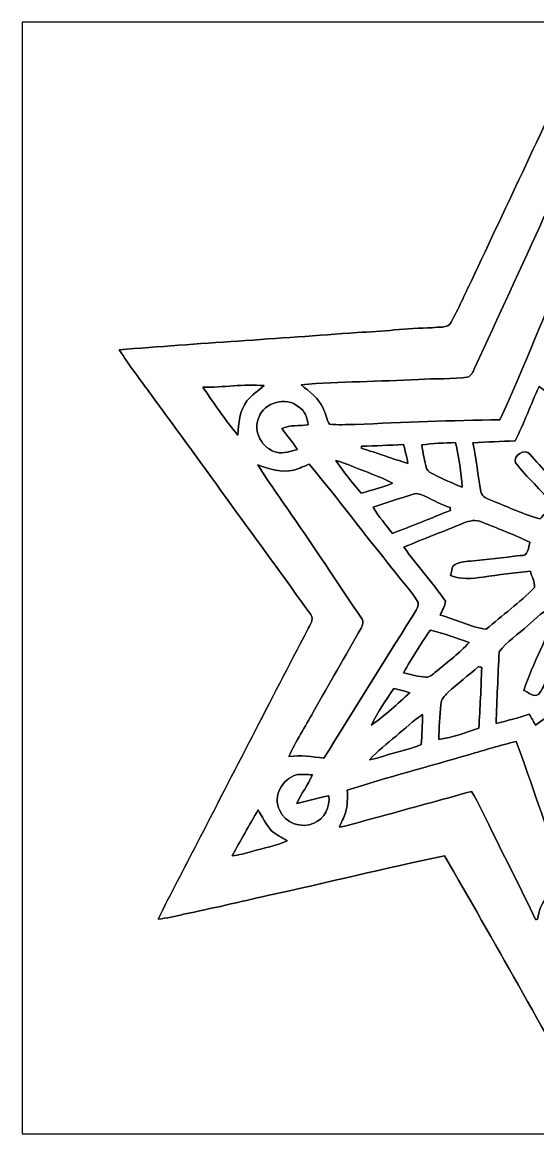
# Model space of a CAD drawing. Header units: centimetres. Extents: x -16.8 to 16.8, y -16.7 to 16.7.
# Drawn here: x -16.77 to -1.31, y -16.67 to 16.67 of the extents above; entities that cross this region are included whole.
import ezdxf

# ---------------------------------------------------------------- set-up
doc = ezdxf.new("R2010")
doc.units = ezdxf.units.CM
doc.header["$MEASUREMENT"] = 0
doc.layers.add('Layer 1', color=7, linetype='Continuous')

msp = doc.modelspace()

# ---------------------------------------------------------------- linework, layer by layer
at = {"layer": 'Layer 1', "color": 7}
for points, knots in [([(-16.77458, 16.66875), (-16.77458, 16.66875), (16.77458, 16.66875), (16.77458, 16.66875), (16.77458, 16.66875), (16.77458, 16.66875), (16.77458, -16.66875), (16.77458, -16.66875), (16.77458, -16.66875), (16.77458, -16.66875), (-16.77458, -16.66875), (-16.77458, -16.66875), (-16.77458, -16.66875), (-16.77458, -16.66875), (-16.77458, 16.66875), (-16.77458, 16.66875), (-16.77458, 16.66875), (-16.77458, 16.66875), (-16.77458, 16.66875), (-16.77458, 16.66875)], [0, 0, 0, 0, 0.16666667, 0.16666667, 0.16666667, 0.16666667, 0.33333333, 0.33333333, 0.33333333, 0.33333333, 0.5, 0.5, 0.5, 0.5, 0.66666667, 0.66666667, 0.66666667, 0.66666667, 1, 1, 1, 1]), ([(-0.01588, 15.89334), (-1.11548, 13.56713), (-2.20592, 11.23703), (-3.30306, 8.90976), (-3.30306, 8.90976), (-3.51049, 8.50194), (-3.68053, 8.07544), (-3.90737, 7.6775), (-3.90737, 7.6775), (-4.00579, 7.45913), (-4.30001, 7.54839), (-4.48169, 7.50676), (-4.48169, 7.50676), (-5.23169, 7.48877), (-5.97606, 7.39175), (-6.72536, 7.36424), (-6.72536, 7.36424), (-9.10519, 7.17621), (-11.48891, 7.03792), (-13.8684, 6.84424), (-13.8684, 6.84424), (-13.55901, 6.38104), (-13.23058, 5.92984), (-12.8965, 5.48393), (-12.8965, 5.48393), (-11.30018, 3.29212), (-9.70562, 1.09855), (-8.11565, -1.0982), (-8.11565, -1.0982), (-8.00629, -1.24813), (-8.15587, -1.41358), (-8.21619, -1.55222), (-8.21619, -1.55222), (-9.32991, -3.68935), (-10.43305, -5.83212), (-11.53901, -7.97348), (-11.53901, -7.97348), (-11.92389, -8.72702), (-12.32606, -9.47173), (-12.69647, -10.23267), (-12.69647, -10.23267), (-12.43859, -10.20904), (-12.18812, -10.13919), (-11.93518, -10.08733), (-11.93518, -10.08733), (-11.0938, -9.90917), (-10.25454, -9.72079), (-9.41776, -9.52288), (-9.41776, -9.52288), (-7.64293, -9.14224), (-5.88116, -8.70268), (-4.10386, -8.33191), (-4.10386, -8.33191), (-2.61655, -10.91106), (-1.16664, -13.51174), (0.3048, -16.10007), (0.3048, -16.10007), (0.32949, -16.10113), (0.37924, -16.10325), (0.40428, -16.10431), (0.40428, -16.10431), (0.6156, -15.60336), (0.86289, -15.11864), (1.06504, -14.61382), (1.06504, -14.61382), (2.07469, -12.38709), (3.05153, -10.14589), (4.05306, -7.91527), (4.05306, -7.91527), (4.91666, -8.03275), (5.77427, -8.19044), (6.6354, -8.32379), (6.6354, -8.32379), (8.44303, -8.63494), (10.25948, -8.89247), (12.06571, -9.21314), (12.06571, -9.21314), (12.23821, -9.23749), (12.4139, -9.27171), (12.58923, -9.25195), (12.58923, -9.25195), (11.47127, -6.22441), (10.31663, -3.20957), (9.19233, -0.18486), (9.19233, -0.18486), (9.17293, -0.121), (9.15211, -0.04657), (9.19586, 0.01199), (9.19586, 0.01199), (9.43187, 0.39229), (9.71762, 0.73907), (9.95927, 1.11584), (9.95927, 1.11584), (11.30124, 3.00496), (12.62839, 4.90538), (14.01374, 6.7624), (14.01374, 6.7624), (14.06948, 6.83683), (14.07936, 6.93173), (14.13192, 7.00899), (14.13192, 7.00899), (14.03844, 7.04215), (13.9446, 7.07919), (13.84547, 7.08872), (13.84547, 7.08872), (12.64744, 7.16492), (11.44764, 7.19631), (10.24925, 7.25981), (10.24925, 7.25981), (9.04064, 7.29015), (7.83519, 7.39069), (6.62658, 7.41257), (6.62658, 7.41257), (6.02227, 7.44396), (5.41831, 7.48594), (4.8133, 7.50111), (4.8133, 7.50111), (3.61068, 9.56381), (2.48003, 11.66707), (1.27706, 13.72941), (1.27706, 13.72941), (0.889, 14.45507), (0.44979, 15.15216), (0.07691, 15.88558), (0.07691, 15.88558), (0.05362, 15.8877), (0.00741, 15.89123), (-0.01588, 15.89334)], [0, 0, 0, 0, 0.03030303, 0.03030303, 0.03030303, 0.03030303, 0.06060606, 0.06060606, 0.06060606, 0.06060606, 0.09090909, 0.09090909, 0.09090909, 0.09090909, 0.12121212, 0.12121212, 0.12121212, 0.12121212, 0.15151515, 0.15151515, 0.15151515, 0.15151515, 0.18181818, 0.18181818, 0.18181818, 0.18181818, 0.21212121, 0.21212121, 0.21212121, 0.21212121, 0.24242424, 0.24242424, 0.24242424, 0.24242424, 0.27272727, 0.27272727, 0.27272727, 0.27272727, 0.3030303, 0.3030303, 0.3030303, 0.3030303, 0.33333333, 0.33333333, 0.33333333, 0.33333333, 0.36363636, 0.36363636, 0.36363636, 0.36363636, 0.39393939, 0.39393939, 0.39393939, 0.39393939, 0.42424242, 0.42424242, 0.42424242, 0.42424242, 0.45454545, 0.45454545, 0.45454545, 0.45454545, 0.48484848, 0.48484848, 0.48484848, 0.48484848, 0.51515152, 0.51515152, 0.51515152, 0.51515152, 0.54545455, 0.54545455, 0.54545455, 0.54545455, 0.57575758, 0.57575758, 0.57575758, 0.57575758, 0.60606061, 0.60606061, 0.60606061, 0.60606061, 0.63636364, 0.63636364, 0.63636364, 0.63636364, 0.66666667, 0.66666667, 0.66666667, 0.66666667, 0.6969697, 0.6969697, 0.6969697, 0.6969697, 0.72727273, 0.72727273, 0.72727273, 0.72727273, 0.75757576, 0.75757576, 0.75757576, 0.75757576, 0.78787879, 0.78787879, 0.78787879, 0.78787879, 0.81818182, 0.81818182, 0.81818182, 0.81818182, 0.84848485, 0.84848485, 0.84848485, 0.84848485, 0.87878788, 0.87878788, 0.87878788, 0.87878788, 0.90909091, 0.90909091, 0.90909091, 0.90909091, 0.93939394, 0.93939394, 0.93939394, 0.93939394, 1, 1, 1, 1]), ([(-1.11478, 10.84968), (-1.09079, 10.84792), (-1.04316, 10.84474), (-1.01918, 10.84333), (-1.01918, 10.84333), (-0.97755, 10.67929), (-0.95144, 10.50537), (-0.85372, 10.36249), (-0.85372, 10.36249), (-0.72249, 10.15577), (-0.50906, 10.02524), (-0.34114, 9.85202), (-0.34114, 9.85202), (-0.26846, 9.78676), (-0.34784, 9.6841), (-0.36654, 9.61284), (-0.36654, 9.61284), (-1.07879, 7.99888), (-1.70815, 6.34859), (-2.44404, 4.74557), (-2.44404, 4.74557), (-3.89361, 4.73075), (-5.34211, 4.66513), (-6.79062, 4.60551), (-6.79062, 4.60551), (-7.04709, 4.60199), (-7.30497, 4.58682), (-7.56038, 4.61151), (-7.56038, 4.61151), (-7.65246, 4.75933), (-7.6708, 4.94101), (-7.75159, 5.09482), (-7.75159, 5.09482), (-7.87541, 5.40209), (-8.17104, 5.57918), (-8.40281, 5.79755), (-8.40281, 5.79755), (-7.23547, 5.8928), (-6.06249, 5.89068), (-4.89303, 5.95701), (-4.89303, 5.95701), (-4.38961, 5.99122), (-3.88056, 5.9503), (-3.38138, 6.03215), (-3.38138, 6.03215), (-3.27519, 6.096), (-3.24062, 6.22653), (-3.18417, 6.32848), (-3.18417, 6.32848), (-2.49626, 7.83625), (-1.78823, 9.33521), (-1.11478, 10.84968)], [0, 0, 0, 0, 0.07142857, 0.07142857, 0.07142857, 0.07142857, 0.14285714, 0.14285714, 0.14285714, 0.14285714, 0.21428571, 0.21428571, 0.21428571, 0.21428571, 0.28571429, 0.28571429, 0.28571429, 0.28571429, 0.35714286, 0.35714286, 0.35714286, 0.35714286, 0.42857143, 0.42857143, 0.42857143, 0.42857143, 0.5, 0.5, 0.5, 0.5, 0.57142857, 0.57142857, 0.57142857, 0.57142857, 0.64285714, 0.64285714, 0.64285714, 0.64285714, 0.71428571, 0.71428571, 0.71428571, 0.71428571, 0.78571429, 0.78571429, 0.78571429, 0.78571429, 0.85714286, 0.85714286, 0.85714286, 0.85714286, 1, 1, 1, 1]), ([(-11.36015, 5.71888), (-10.74773, 5.72029), (-10.13354, 5.81731), (-9.52147, 5.76862), (-9.52147, 5.76862), (-9.69398, 5.61693), (-9.89048, 5.49099), (-10.03864, 5.31354), (-10.03864, 5.31354), (-10.25596, 5.01579), (-10.28347, 4.64079), (-10.30887, 4.2866), (-10.30887, 4.2866), (-10.69869, 4.73216), (-11.00878, 5.24298), (-11.36015, 5.71888)], [0, 0, 0, 0, 0.2, 0.2, 0.2, 0.2, 0.4, 0.4, 0.4, 0.4, 0.6, 0.6, 0.6, 0.6, 1, 1, 1, 1]), ([(-1.27035, 5.74746), (-0.9331, 5.50122), (-0.61983, 5.22464), (-0.29951, 4.95723), (-0.29951, 4.95723), (-0.16475, 4.8387), (0.02222, 4.7117), (-0.02293, 4.49827), (-0.02293, 4.49827), (-0.00106, 3.84669), (-0.0254, 3.19476), (-0.01517, 2.54282), (-0.01517, 2.54282), (-0.14146, 2.51178), (-0.28011, 2.45357), (-0.40675, 2.48673), (-0.40675, 2.48673), (-0.81174, 2.86914), (-1.17158, 3.29953), (-1.54658, 3.71087), (-1.54658, 3.71087), (-1.69968, 3.89925), (-2.05352, 3.66924), (-1.97908, 3.45405), (-1.97908, 3.45405), (-1.62983, 3.01766), (-1.21214, 2.63984), (-0.85654, 2.20768), (-0.85654, 2.20768), (-0.98707, 2.06481), (-1.11654, 1.92088), (-1.23966, 1.7713), (-1.23966, 1.7713), (-1.73284, 1.89865), (-2.18899, 2.13219), (-2.66453, 2.30964), (-2.66453, 2.30964), (-2.79859, 2.37137), (-2.9845, 2.42076), (-3.01872, 2.58763), (-3.01872, 2.58763), (-3.11115, 3.07516), (-3.14537, 3.57293), (-3.25543, 4.0573), (-3.25543, 4.0573), (-2.83351, 4.07705), (-2.41194, 4.09998), (-1.98967, 4.11339), (-1.98967, 4.11339), (-1.72014, 4.64467), (-1.51941, 5.20665), (-1.27035, 5.74746)], [0, 0, 0, 0, 0.07142857, 0.07142857, 0.07142857, 0.07142857, 0.14285714, 0.14285714, 0.14285714, 0.14285714, 0.21428571, 0.21428571, 0.21428571, 0.21428571, 0.28571429, 0.28571429, 0.28571429, 0.28571429, 0.35714286, 0.35714286, 0.35714286, 0.35714286, 0.42857143, 0.42857143, 0.42857143, 0.42857143, 0.5, 0.5, 0.5, 0.5, 0.57142857, 0.57142857, 0.57142857, 0.57142857, 0.64285714, 0.64285714, 0.64285714, 0.64285714, 0.71428571, 0.71428571, 0.71428571, 0.71428571, 0.78571429, 0.78571429, 0.78571429, 0.78571429, 0.85714286, 0.85714286, 0.85714286, 0.85714286, 1, 1, 1, 1]), ([(-9.68199, 4.81436), (-9.51406, 5.27297), (-8.8586, 5.45324), (-8.48325, 5.13397), (-8.48325, 5.13397), (-8.29204, 5.02497), (-8.21866, 4.79672), (-8.19538, 4.59105), (-8.19538, 4.59105), (-8.45538, 4.55789), (-8.7443, 4.60058), (-8.98701, 4.48028), (-8.98701, 4.48028), (-8.83885, 4.26649), (-8.66069, 4.07458), (-8.51747, 3.85692), (-8.51747, 3.85692), (-8.71926, 3.79624), (-8.92986, 3.7271), (-9.14329, 3.76908), (-9.14329, 3.76908), (-9.57509, 3.87562), (-9.87002, 4.39561), (-9.68199, 4.81436)], [0, 0, 0, 0, 0.14285714, 0.14285714, 0.14285714, 0.14285714, 0.28571429, 0.28571429, 0.28571429, 0.28571429, 0.42857143, 0.42857143, 0.42857143, 0.42857143, 0.57142857, 0.57142857, 0.57142857, 0.57142857, 0.71428571, 0.71428571, 0.71428571, 0.71428571, 1, 1, 1, 1]), ([(-6.60224, 3.95288), (-6.18173, 3.96699), (-5.76051, 3.97581), (-5.3407, 4.00685), (-5.3407, 4.00685), (-5.29273, 3.8167), (-5.22817, 3.62797), (-5.213, 3.43112), (-5.213, 3.43112), (-5.67373, 3.58528), (-6.12881, 3.75673), (-6.59765, 3.88408), (-6.59765, 3.88408), (-6.59871, 3.90137), (-6.60118, 3.93559), (-6.60224, 3.95288)], [0, 0, 0, 0, 0.2, 0.2, 0.2, 0.2, 0.4, 0.4, 0.4, 0.4, 0.6, 0.6, 0.6, 0.6, 1, 1, 1, 1]), ([(-4.79108, 3.98956), (-4.45558, 4.03966), (-4.11551, 4.05024), (-3.77684, 4.05977), (-3.77684, 4.05977), (-3.66854, 3.62091), (-3.61421, 3.16971), (-3.57646, 2.71956), (-3.57646, 2.71956), (-3.86786, 2.83845), (-4.15219, 2.97356), (-4.43583, 3.10974), (-4.43583, 3.10974), (-4.51414, 3.15348), (-4.61292, 3.19123), (-4.6482, 3.28119), (-4.6482, 3.28119), (-4.70641, 3.51543), (-4.75227, 3.75179), (-4.79108, 3.98956)], [0, 0, 0, 0, 0.16666667, 0.16666667, 0.16666667, 0.16666667, 0.33333333, 0.33333333, 0.33333333, 0.33333333, 0.5, 0.5, 0.5, 0.5, 0.66666667, 0.66666667, 0.66666667, 0.66666667, 1, 1, 1, 1]), ([(-9.70456, 3.39302), (-9.36413, 3.26496), (-8.99301, 3.15207), (-8.62894, 3.23674), (-8.62894, 3.23674), (-8.46843, 3.2826), (-8.31603, 3.3528), (-8.16293, 3.41877), (-8.16293, 3.41877), (-7.30991, 2.37278), (-6.49429, 1.29716), (-5.64409, 0.24871), (-5.64409, 0.24871), (-5.39962, -0.08255), (-5.1114, -0.38241), (-4.89656, -0.73484), (-4.89656, -0.73484), (-4.88244, -0.90311), (-5.00451, -1.02694), (-5.07894, -1.16311), (-5.07894, -1.16311), (-5.96865, -2.5721), (-6.84706, -3.98886), (-7.72513, -5.40526), (-7.72513, -5.40526), (-8.07473, -5.35658), (-8.42716, -5.30084), (-8.77958, -5.35587), (-8.77958, -5.35587), (-8.56544, -4.89514), (-8.29098, -4.46652), (-8.0451, -4.02273), (-8.0451, -4.02273), (-7.57626, -3.17641), (-7.07566, -2.34844), (-6.61106, -1.49966), (-6.61106, -1.49966), (-6.5592, -1.4097), (-6.52357, -1.29258), (-6.598, -1.20403), (-6.598, -1.20403), (-7.25558, -0.2473), (-7.88564, 0.72778), (-8.54816, 1.68063), (-8.54816, 1.68063), (-8.93128, 2.25284), (-9.34508, 2.80529), (-9.70456, 3.39302)], [0, 0, 0, 0, 0.07692308, 0.07692308, 0.07692308, 0.07692308, 0.15384615, 0.15384615, 0.15384615, 0.15384615, 0.23076923, 0.23076923, 0.23076923, 0.23076923, 0.30769231, 0.30769231, 0.30769231, 0.30769231, 0.38461538, 0.38461538, 0.38461538, 0.38461538, 0.46153846, 0.46153846, 0.46153846, 0.46153846, 0.53846154, 0.53846154, 0.53846154, 0.53846154, 0.61538462, 0.61538462, 0.61538462, 0.61538462, 0.69230769, 0.69230769, 0.69230769, 0.69230769, 0.76923077, 0.76923077, 0.76923077, 0.76923077, 0.84615385, 0.84615385, 0.84615385, 0.84615385, 1, 1, 1, 1]), ([(-7.36459, 3.52743), (-7.06861, 3.43817), (-6.78674, 3.31011), (-6.49746, 3.20181), (-6.49746, 3.20181), (-6.21806, 3.08645), (-5.92526, 2.99544), (-5.66455, 2.83951), (-5.66455, 2.83951), (-5.97429, 2.72874), (-6.28721, 2.62643), (-6.60612, 2.54564), (-6.60612, 2.54564), (-6.87211, 2.86209), (-7.14199, 3.17853), (-7.36459, 3.52743)], [0, 0, 0, 0, 0.2, 0.2, 0.2, 0.2, 0.4, 0.4, 0.4, 0.4, 0.6, 0.6, 0.6, 0.6, 1, 1, 1, 1]), ([(-5.05001, 2.51248), (-4.92337, 2.56328), (-4.7939, 2.49731), (-4.6796, 2.44546), (-4.6796, 2.44546), (-4.43794, 2.32586), (-4.20053, 2.19428), (-3.94018, 2.11843), (-3.94018, 2.11843), (-3.93841, 2.09621), (-3.93418, 2.0514), (-3.93241, 2.02918), (-3.93241, 2.02918), (-4.50533, 1.78894), (-5.08529, 1.56457), (-5.66455, 1.3395), (-5.66455, 1.3395), (-5.87622, 1.58785), (-6.07942, 1.84468), (-6.24981, 2.12302), (-6.24981, 2.12302), (-5.85576, 2.27048), (-5.44901, 2.37949), (-5.05001, 2.51248)], [0, 0, 0, 0, 0.14285714, 0.14285714, 0.14285714, 0.14285714, 0.28571429, 0.28571429, 0.28571429, 0.28571429, 0.42857143, 0.42857143, 0.42857143, 0.42857143, 0.57142857, 0.57142857, 0.57142857, 0.57142857, 0.71428571, 0.71428571, 0.71428571, 0.71428571, 1, 1, 1, 1]), ([(-3.54648, 1.64324), (-3.37114, 1.71979), (-3.16301, 1.76071), (-2.98238, 1.67534), (-2.98238, 1.67534), (-2.50155, 1.48167), (-2.01648, 1.29505), (-1.54693, 1.07562), (-1.54693, 1.07562), (-1.59491, 0.92322), (-1.58221, 0.63218), (-1.83727, 0.67663), (-1.83727, 0.67663), (-2.33327, 0.60889), (-2.83139, 0.5588), (-3.32916, 0.50871), (-3.32916, 0.50871), (-3.50661, 0.48578), (-3.70205, 0.47942), (-3.84845, 0.3623), (-3.84845, 0.3623), (-3.88761, 0.27093), (-3.90208, 0.17216), (-3.92536, 0.07514), (-3.92536, 0.07514), (-3.61809, -0.05256), (-3.27237, -0.01693), (-2.95204, 0.02893), (-2.95204, 0.02893), (-2.48003, 0.09772), (-2.00625, 0.15346), (-1.53141, 0.20179), (-1.53141, 0.20179), (-1.49331, 0.04092), (-1.39771, -0.11501), (-1.40582, -0.28504), (-1.40582, -0.28504), (-1.85208, -0.74295), (-2.37913, -1.11301), (-2.85503, -1.53917), (-2.85503, -1.53917), (-3.33304, -1.46544), (-3.77296, -1.24919), (-4.23439, -1.11301), (-4.23439, -1.11301), (-4.1843, -0.97367), (-4.0894, -0.84526), (-4.08234, -0.69391), (-4.08234, -0.69391), (-4.45911, -0.127), (-4.94136, 0.36266), (-5.32342, 0.92675), (-5.32342, 0.92675), (-4.73569, 1.17722), (-4.13632, 1.39806), (-3.54648, 1.64324)], [0, 0, 0, 0, 0.06666667, 0.06666667, 0.06666667, 0.06666667, 0.13333333, 0.13333333, 0.13333333, 0.13333333, 0.2, 0.2, 0.2, 0.2, 0.26666667, 0.26666667, 0.26666667, 0.26666667, 0.33333333, 0.33333333, 0.33333333, 0.33333333, 0.4, 0.4, 0.4, 0.4, 0.46666667, 0.46666667, 0.46666667, 0.46666667, 0.53333333, 0.53333333, 0.53333333, 0.53333333, 0.6, 0.6, 0.6, 0.6, 0.66666667, 0.66666667, 0.66666667, 0.66666667, 0.73333333, 0.73333333, 0.73333333, 0.73333333, 0.8, 0.8, 0.8, 0.8, 0.86666667, 0.86666667, 0.86666667, 0.86666667, 1, 1, 1, 1]), ([(-1.61078, -1.42346), (-1.35573, -1.2192), (-1.13559, -0.95215), (-0.81986, -0.83891), (-0.81986, -0.83891), (-0.78458, -0.87736), (-0.74895, -0.91546), (-0.71261, -0.95356), (-0.71261, -0.95356), (-1.02411, -1.77024), (-1.44392, -2.54318), (-1.73038, -3.36973), (-1.73038, -3.36973), (-1.59173, -3.41595), (-1.42416, -3.61703), (-1.28235, -3.48156), (-1.28235, -3.48156), (-1.17228, -3.35527), (-1.12254, -3.18946), (-1.05481, -3.03883), (-1.05481, -3.03883), (-0.88547, -2.61232), (-0.68509, -2.19922), (-0.51576, -1.77306), (-0.51576, -1.77306), (-0.4124, -1.55258), (-0.34784, -1.2954), (-0.14499, -1.14124), (-0.14499, -1.14124), (-0.09243, -1.88278), (-0.15663, -2.62467), (-0.14746, -3.36691), (-0.14746, -3.36691), (-0.15205, -3.43535), (-0.15028, -3.51825), (-0.20779, -3.56658), (-0.20779, -3.56658), (-0.58491, -3.86644), (-0.98496, -4.13667), (-1.38042, -4.41149), (-1.38042, -4.41149), (-1.44251, -4.30213), (-1.50142, -4.19135), (-1.56492, -4.0834), (-1.56492, -4.0834), (-1.89054, -4.197), (-2.22638, -4.27708), (-2.5594, -4.36562), (-2.5594, -4.36562), (-2.53859, -3.64878), (-2.50331, -2.93123), (-2.47015, -2.21615), (-2.47015, -2.21615), (-2.24543, -1.89371), (-1.89054, -1.69333), (-1.61078, -1.42346)], [0, 0, 0, 0, 0.06666667, 0.06666667, 0.06666667, 0.06666667, 0.13333333, 0.13333333, 0.13333333, 0.13333333, 0.2, 0.2, 0.2, 0.2, 0.26666667, 0.26666667, 0.26666667, 0.26666667, 0.33333333, 0.33333333, 0.33333333, 0.33333333, 0.4, 0.4, 0.4, 0.4, 0.46666667, 0.46666667, 0.46666667, 0.46666667, 0.53333333, 0.53333333, 0.53333333, 0.53333333, 0.6, 0.6, 0.6, 0.6, 0.66666667, 0.66666667, 0.66666667, 0.66666667, 0.73333333, 0.73333333, 0.73333333, 0.73333333, 0.8, 0.8, 0.8, 0.8, 0.86666667, 0.86666667, 0.86666667, 0.86666667, 1, 1, 1, 1]), ([(-4.52967, -1.56245), (-4.13597, -1.66335), (-3.74897, -1.7907), (-3.37044, -1.93922), (-3.37044, -1.93922), (-3.65795, -2.24684), (-3.99874, -2.50049), (-4.31694, -2.7753), (-4.31694, -2.7753), (-4.42595, -2.84868), (-4.52261, -2.98309), (-4.66831, -2.97321), (-4.66831, -2.97321), (-4.89338, -2.95099), (-5.11704, -2.90901), (-5.33329, -2.84127), (-5.33329, -2.84127), (-5.08953, -2.40065), (-4.82388, -1.97132), (-4.52967, -1.56245)], [0, 0, 0, 0, 0.16666667, 0.16666667, 0.16666667, 0.16666667, 0.33333333, 0.33333333, 0.33333333, 0.33333333, 0.5, 0.5, 0.5, 0.5, 0.66666667, 0.66666667, 0.66666667, 0.66666667, 1, 1, 1, 1]), ([(-4.00685, -3.43747), (-3.70805, -3.16865), (-3.39302, -2.91853), (-3.08751, -2.65712), (-3.08751, -2.65712), (-3.06352, -2.66383), (-3.0159, -2.67723), (-2.99226, -2.68393), (-2.99226, -2.68393), (-3.01025, -3.29071), (-3.04236, -3.89714), (-3.08046, -4.50321), (-3.08046, -4.50321), (-3.46992, -4.64714), (-3.86891, -4.76673), (-4.27637, -4.84858), (-4.27637, -4.84858), (-4.28237, -4.49474), (-4.23792, -4.14302), (-4.21534, -3.79095), (-4.21534, -3.79095), (-4.21181, -3.6449), (-4.11092, -3.52919), (-4.00685, -3.43747)], [0, 0, 0, 0, 0.14285714, 0.14285714, 0.14285714, 0.14285714, 0.28571429, 0.28571429, 0.28571429, 0.28571429, 0.42857143, 0.42857143, 0.42857143, 0.42857143, 0.57142857, 0.57142857, 0.57142857, 0.57142857, 0.71428571, 0.71428571, 0.71428571, 0.71428571, 1, 1, 1, 1]), ([(-5.62504, -3.31576), (-5.46488, -3.35104), (-5.30119, -3.38138), (-5.14703, -3.44099), (-5.14703, -3.44099), (-5.51744, -3.77896), (-5.8868, -4.12609), (-6.30132, -4.40972), (-6.30132, -4.40972), (-6.102, -4.03049), (-5.87834, -3.66148), (-5.62504, -3.31576)], [0, 0, 0, 0, 0.25, 0.25, 0.25, 0.25, 0.5, 0.5, 0.5, 0.5, 1, 1, 1, 1]), ([(-5.56189, -4.73957), (-5.29661, -4.52649), (-5.05389, -4.28378), (-4.76814, -4.09716), (-4.76814, -4.09716), (-4.76956, -4.39737), (-4.78014, -4.69794), (-4.81118, -4.99674), (-4.81118, -4.99674), (-5.08882, -5.11528), (-5.38233, -5.18795), (-5.67373, -5.26309), (-5.67373, -5.26309), (-5.90197, -5.32236), (-6.1214, -5.41408), (-6.35459, -5.45394), (-6.35459, -5.45394), (-6.12422, -5.18125), (-5.8293, -4.97346), (-5.56189, -4.73957)], [0, 0, 0, 0, 0.16666667, 0.16666667, 0.16666667, 0.16666667, 0.33333333, 0.33333333, 0.33333333, 0.33333333, 0.5, 0.5, 0.5, 0.5, 0.66666667, 0.66666667, 0.66666667, 0.66666667, 1, 1, 1, 1]), ([(-3.37996, -5.29872), (-2.90513, -5.16643), (-2.43593, -5.01191), (-1.95404, -4.90573), (-1.95404, -4.90573), (-1.49154, -6.16761), (-1.07421, -7.44608), (-0.62971, -8.71432), (-0.62971, -8.71432), (-0.58173, -8.85472), (-0.53516, -8.99583), (-0.5013, -9.14082), (-0.5013, -9.14082), (-0.9204, -9.36025), (-1.25906, -9.74584), (-1.31657, -10.22844), (-1.31657, -10.22844), (-1.33209, -10.23303), (-1.36349, -10.2422), (-1.37936, -10.24714), (-1.37936, -10.24714), (-1.80128, -9.32568), (-2.28, -8.43139), (-2.71886, -7.51805), (-2.71886, -7.51805), (-2.90513, -7.14234), (-3.0861, -6.76381), (-3.29353, -6.39939), (-3.29353, -6.39939), (-4.20546, -6.65445), (-5.12092, -6.89681), (-6.03215, -7.15469), (-6.03215, -7.15469), (-6.44454, -7.24217), (-6.84071, -7.40163), (-7.25664, -7.47007), (-7.25664, -7.47007), (-7.20866, -7.3212), (-7.12399, -7.18749), (-7.07461, -7.03968), (-7.07461, -7.03968), (-7.00687, -6.82061), (-7.02204, -6.58989), (-7.02381, -6.36446), (-7.02381, -6.36446), (-5.82048, -5.97217), (-4.59211, -5.66244), (-3.37996, -5.29872)], [0, 0, 0, 0, 0.07692308, 0.07692308, 0.07692308, 0.07692308, 0.15384615, 0.15384615, 0.15384615, 0.15384615, 0.23076923, 0.23076923, 0.23076923, 0.23076923, 0.30769231, 0.30769231, 0.30769231, 0.30769231, 0.38461538, 0.38461538, 0.38461538, 0.38461538, 0.46153846, 0.46153846, 0.46153846, 0.46153846, 0.53846154, 0.53846154, 0.53846154, 0.53846154, 0.61538462, 0.61538462, 0.61538462, 0.61538462, 0.69230769, 0.69230769, 0.69230769, 0.69230769, 0.76923077, 0.76923077, 0.76923077, 0.76923077, 0.84615385, 0.84615385, 0.84615385, 0.84615385, 1, 1, 1, 1]), ([(-8.5598, -5.90374), (-8.39929, -5.87798), (-8.23454, -5.89597), (-8.07261, -5.90232), (-8.07261, -5.90232), (-8.19926, -6.20289), (-8.40246, -6.46324), (-8.5404, -6.75852), (-8.5404, -6.75852), (-8.21937, -6.68655), (-7.90469, -6.58707), (-7.57978, -6.53203), (-7.57978, -6.53203), (-7.52863, -6.86117), (-7.70643, -7.23406), (-8.0264, -7.35224), (-8.0264, -7.35224), (-8.39858, -7.52158), (-8.896, -7.35577), (-9.05193, -6.96877), (-9.05193, -6.96877), (-9.27664, -6.55285), (-8.97537, -6.04061), (-8.5598, -5.90374)], [0, 0, 0, 0, 0.14285714, 0.14285714, 0.14285714, 0.14285714, 0.28571429, 0.28571429, 0.28571429, 0.28571429, 0.42857143, 0.42857143, 0.42857143, 0.42857143, 0.57142857, 0.57142857, 0.57142857, 0.57142857, 0.71428571, 0.71428571, 0.71428571, 0.71428571, 1, 1, 1, 1]), ([(-9.70245, -6.95537), (-9.57121, -7.1628), (-9.46185, -7.38505), (-9.3031, -7.57414), (-9.3031, -7.57414), (-9.15776, -7.69796), (-8.98948, -7.79039), (-8.82262, -7.88141), (-8.82262, -7.88141), (-9.16305, -8.03204), (-9.53029, -8.10401), (-9.8873, -8.20314), (-9.8873, -8.20314), (-10.08168, -8.249), (-10.27359, -8.31497), (-10.47397, -8.33014), (-10.47397, -8.33014), (-10.22597, -7.86694), (-9.95962, -7.41362), (-9.70245, -6.95537)], [0, 0, 0, 0, 0.16666667, 0.16666667, 0.16666667, 0.16666667, 0.33333333, 0.33333333, 0.33333333, 0.33333333, 0.5, 0.5, 0.5, 0.5, 0.66666667, 0.66666667, 0.66666667, 0.66666667, 1, 1, 1, 1])]:
    msp.add_open_spline(points, degree=3, knots=knots, dxfattribs=at)
at = {"layer": 'Layer 1', "color": 9}
for points, knots in [([(-0.01588, 15.89334), (0.00741, 15.89123), (0.05362, 15.8877), (0.07691, 15.88558), (0.07691, 15.88558), (0.44979, 15.15216), (0.889, 14.45507), (1.27706, 13.72941), (1.27706, 13.72941), (2.48003, 11.66707), (3.61068, 9.56381), (4.8133, 7.50111), (4.8133, 7.50111), (5.41831, 7.48594), (6.02227, 7.44396), (6.62658, 7.41257), (6.62658, 7.41257), (7.83519, 7.39069), (9.04064, 7.29015), (10.24925, 7.25981), (10.24925, 7.25981), (11.44764, 7.19631), (12.64744, 7.16492), (13.84547, 7.08872), (13.84547, 7.08872), (13.9446, 7.07919), (14.03844, 7.04215), (14.13192, 7.00899), (14.13192, 7.00899), (14.07936, 6.93173), (14.06948, 6.83683), (14.01374, 6.7624), (14.01374, 6.7624), (12.62839, 4.90538), (11.30124, 3.00496), (9.95927, 1.11584), (9.95927, 1.11584), (9.71762, 0.73907), (9.43187, 0.39229), (9.19586, 0.01199), (9.19586, 0.01199), (9.15211, -0.04657), (9.17293, -0.121), (9.19233, -0.18486), (9.19233, -0.18486), (10.31663, -3.20957), (11.47127, -6.22441), (12.58923, -9.25195), (12.58923, -9.25195), (12.4139, -9.27171), (12.23821, -9.23749), (12.06571, -9.21314), (12.06571, -9.21314), (10.25948, -8.89247), (8.44303, -8.63494), (6.6354, -8.32379), (6.6354, -8.32379), (5.77427, -8.19044), (4.91666, -8.03275), (4.05306, -7.91527), (4.05306, -7.91527), (3.05153, -10.14589), (2.07469, -12.38709), (1.06504, -14.61382), (1.06504, -14.61382), (0.86289, -15.11864), (0.6156, -15.60336), (0.40428, -16.10431), (0.40428, -16.10431), (0.37924, -16.10325), (0.32949, -16.10113), (0.3048, -16.10007), (0.3048, -16.10007), (-1.16664, -13.51174), (-2.61655, -10.91106), (-4.10386, -8.33191), (-4.10386, -8.33191), (-5.88116, -8.70268), (-7.64293, -9.14224), (-9.41776, -9.52288), (-9.41776, -9.52288), (-10.25454, -9.72079), (-11.0938, -9.90917), (-11.93518, -10.08733), (-11.93518, -10.08733), (-12.18812, -10.13919), (-12.43859, -10.20904), (-12.69647, -10.23267), (-12.69647, -10.23267), (-12.32606, -9.47173), (-11.92389, -8.72702), (-11.53901, -7.97348), (-11.53901, -7.97348), (-10.43305, -5.83212), (-9.32991, -3.68935), (-8.21619, -1.55222), (-8.21619, -1.55222), (-8.15587, -1.41358), (-8.00629, -1.24813), (-8.11565, -1.0982), (-8.11565, -1.0982), (-9.70562, 1.09855), (-11.30018, 3.29212), (-12.8965, 5.48393), (-12.8965, 5.48393), (-13.23058, 5.92984), (-13.55901, 6.38104), (-13.8684, 6.84424), (-13.8684, 6.84424), (-11.48891, 7.03792), (-9.10519, 7.17621), (-6.72536, 7.36424), (-6.72536, 7.36424), (-5.97606, 7.39175), (-5.23169, 7.48877), (-4.48169, 7.50676), (-4.48169, 7.50676), (-4.30001, 7.54839), (-4.00579, 7.45913), (-3.90737, 7.6775), (-3.90737, 7.6775), (-3.68053, 8.07544), (-3.51049, 8.50194), (-3.30306, 8.90976), (-3.30306, 8.90976), (-2.20592, 11.23703), (-1.11548, 13.56713), (-0.01588, 15.89334), (-0.01588, 15.89334), (-0.01588, 15.89334), (-0.01588, 15.89334), (-0.01588, 15.89334)], [0, 0, 0, 0, 0.02941176, 0.02941176, 0.02941176, 0.02941176, 0.05882353, 0.05882353, 0.05882353, 0.05882353, 0.08823529, 0.08823529, 0.08823529, 0.08823529, 0.11764706, 0.11764706, 0.11764706, 0.11764706, 0.14705882, 0.14705882, 0.14705882, 0.14705882, 0.17647059, 0.17647059, 0.17647059, 0.17647059, 0.20588235, 0.20588235, 0.20588235, 0.20588235, 0.23529412, 0.23529412, 0.23529412, 0.23529412, 0.26470588, 0.26470588, 0.26470588, 0.26470588, 0.29411765, 0.29411765, 0.29411765, 0.29411765, 0.32352941, 0.32352941, 0.32352941, 0.32352941, 0.35294118, 0.35294118, 0.35294118, 0.35294118, 0.38235294, 0.38235294, 0.38235294, 0.38235294, 0.41176471, 0.41176471, 0.41176471, 0.41176471, 0.44117647, 0.44117647, 0.44117647, 0.44117647, 0.47058824, 0.47058824, 0.47058824, 0.47058824, 0.5, 0.5, 0.5, 0.5, 0.52941176, 0.52941176, 0.52941176, 0.52941176, 0.55882353, 0.55882353, 0.55882353, 0.55882353, 0.58823529, 0.58823529, 0.58823529, 0.58823529, 0.61764706, 0.61764706, 0.61764706, 0.61764706, 0.64705882, 0.64705882, 0.64705882, 0.64705882, 0.67647059, 0.67647059, 0.67647059, 0.67647059, 0.70588235, 0.70588235, 0.70588235, 0.70588235, 0.73529412, 0.73529412, 0.73529412, 0.73529412, 0.76470588, 0.76470588, 0.76470588, 0.76470588, 0.79411765, 0.79411765, 0.79411765, 0.79411765, 0.82352941, 0.82352941, 0.82352941, 0.82352941, 0.85294118, 0.85294118, 0.85294118, 0.85294118, 0.88235294, 0.88235294, 0.88235294, 0.88235294, 0.91176471, 0.91176471, 0.91176471, 0.91176471, 0.94117647, 0.94117647, 0.94117647, 0.94117647, 1, 1, 1, 1]), ([(-1.11478, 10.84968), (-1.78823, 9.33521), (-2.49626, 7.83625), (-3.18417, 6.32848), (-3.18417, 6.32848), (-3.24062, 6.22653), (-3.27519, 6.096), (-3.38138, 6.03215), (-3.38138, 6.03215), (-3.88056, 5.9503), (-4.38961, 5.99122), (-4.89303, 5.95701), (-4.89303, 5.95701), (-6.06249, 5.89068), (-7.23547, 5.8928), (-8.40281, 5.79755), (-8.40281, 5.79755), (-8.17104, 5.57918), (-7.87541, 5.40209), (-7.75159, 5.09482), (-7.75159, 5.09482), (-7.6708, 4.94101), (-7.65246, 4.75933), (-7.56038, 4.61151), (-7.56038, 4.61151), (-7.30497, 4.58682), (-7.04709, 4.60199), (-6.79062, 4.60551), (-6.79062, 4.60551), (-5.34211, 4.66513), (-3.89361, 4.73075), (-2.44404, 4.74557), (-2.44404, 4.74557), (-1.70815, 6.34859), (-1.07879, 7.99888), (-0.36654, 9.61284), (-0.36654, 9.61284), (-0.34784, 9.6841), (-0.26846, 9.78676), (-0.34114, 9.85202), (-0.34114, 9.85202), (-0.50906, 10.02524), (-0.72249, 10.15577), (-0.85372, 10.36249), (-0.85372, 10.36249), (-0.95144, 10.50537), (-0.97755, 10.67929), (-1.01918, 10.84333), (-1.01918, 10.84333), (-1.04316, 10.84474), (-1.09079, 10.84792), (-1.11478, 10.84968), (-1.11478, 10.84968), (-1.11478, 10.84968), (-1.11478, 10.84968), (-1.11478, 10.84968)], [0, 0, 0, 0, 0.06666667, 0.06666667, 0.06666667, 0.06666667, 0.13333333, 0.13333333, 0.13333333, 0.13333333, 0.2, 0.2, 0.2, 0.2, 0.26666667, 0.26666667, 0.26666667, 0.26666667, 0.33333333, 0.33333333, 0.33333333, 0.33333333, 0.4, 0.4, 0.4, 0.4, 0.46666667, 0.46666667, 0.46666667, 0.46666667, 0.53333333, 0.53333333, 0.53333333, 0.53333333, 0.6, 0.6, 0.6, 0.6, 0.66666667, 0.66666667, 0.66666667, 0.66666667, 0.73333333, 0.73333333, 0.73333333, 0.73333333, 0.8, 0.8, 0.8, 0.8, 0.86666667, 0.86666667, 0.86666667, 0.86666667, 1, 1, 1, 1]), ([(-11.36015, 5.71888), (-11.00878, 5.24298), (-10.69869, 4.73216), (-10.30887, 4.2866), (-10.30887, 4.2866), (-10.28347, 4.64079), (-10.25596, 5.01579), (-10.03864, 5.31354), (-10.03864, 5.31354), (-9.89048, 5.49099), (-9.69398, 5.61693), (-9.52147, 5.76862), (-9.52147, 5.76862), (-10.13354, 5.81731), (-10.74773, 5.72029), (-11.36015, 5.71888), (-11.36015, 5.71888), (-11.36015, 5.71888), (-11.36015, 5.71888), (-11.36015, 5.71888)], [0, 0, 0, 0, 0.16666667, 0.16666667, 0.16666667, 0.16666667, 0.33333333, 0.33333333, 0.33333333, 0.33333333, 0.5, 0.5, 0.5, 0.5, 0.66666667, 0.66666667, 0.66666667, 0.66666667, 1, 1, 1, 1]), ([(-1.27035, 5.74746), (-1.51941, 5.20665), (-1.72014, 4.64467), (-1.98967, 4.11339), (-1.98967, 4.11339), (-2.41194, 4.09998), (-2.83351, 4.07705), (-3.25543, 4.0573), (-3.25543, 4.0573), (-3.14537, 3.57293), (-3.11115, 3.07516), (-3.01872, 2.58763), (-3.01872, 2.58763), (-2.9845, 2.42076), (-2.79859, 2.37137), (-2.66453, 2.30964), (-2.66453, 2.30964), (-2.18899, 2.13219), (-1.73284, 1.89865), (-1.23966, 1.7713), (-1.23966, 1.7713), (-1.11654, 1.92088), (-0.98707, 2.06481), (-0.85654, 2.20768), (-0.85654, 2.20768), (-1.21214, 2.63984), (-1.62983, 3.01766), (-1.97908, 3.45405), (-1.97908, 3.45405), (-2.05352, 3.66924), (-1.69968, 3.89925), (-1.54658, 3.71087), (-1.54658, 3.71087), (-1.17158, 3.29953), (-0.81174, 2.86914), (-0.40675, 2.48673), (-0.40675, 2.48673), (-0.28011, 2.45357), (-0.14146, 2.51178), (-0.01517, 2.54282), (-0.01517, 2.54282), (-0.0254, 3.19476), (-0.00106, 3.84669), (-0.02293, 4.49827), (-0.02293, 4.49827), (0.02222, 4.7117), (-0.16475, 4.8387), (-0.29951, 4.95723), (-0.29951, 4.95723), (-0.61983, 5.22464), (-0.9331, 5.50122), (-1.27035, 5.74746), (-1.27035, 5.74746), (-1.27035, 5.74746), (-1.27035, 5.74746), (-1.27035, 5.74746)], [0, 0, 0, 0, 0.06666667, 0.06666667, 0.06666667, 0.06666667, 0.13333333, 0.13333333, 0.13333333, 0.13333333, 0.2, 0.2, 0.2, 0.2, 0.26666667, 0.26666667, 0.26666667, 0.26666667, 0.33333333, 0.33333333, 0.33333333, 0.33333333, 0.4, 0.4, 0.4, 0.4, 0.46666667, 0.46666667, 0.46666667, 0.46666667, 0.53333333, 0.53333333, 0.53333333, 0.53333333, 0.6, 0.6, 0.6, 0.6, 0.66666667, 0.66666667, 0.66666667, 0.66666667, 0.73333333, 0.73333333, 0.73333333, 0.73333333, 0.8, 0.8, 0.8, 0.8, 0.86666667, 0.86666667, 0.86666667, 0.86666667, 1, 1, 1, 1]), ([(-9.68199, 4.81436), (-9.87002, 4.39561), (-9.57509, 3.87562), (-9.14329, 3.76908), (-9.14329, 3.76908), (-8.92986, 3.7271), (-8.71926, 3.79624), (-8.51747, 3.85692), (-8.51747, 3.85692), (-8.66069, 4.07458), (-8.83885, 4.26649), (-8.98701, 4.48028), (-8.98701, 4.48028), (-8.7443, 4.60058), (-8.45538, 4.55789), (-8.19538, 4.59105), (-8.19538, 4.59105), (-8.21866, 4.79672), (-8.29204, 5.02497), (-8.48325, 5.13397), (-8.48325, 5.13397), (-8.8586, 5.45324), (-9.51406, 5.27297), (-9.68199, 4.81436), (-9.68199, 4.81436), (-9.68199, 4.81436), (-9.68199, 4.81436), (-9.68199, 4.81436)], [0, 0, 0, 0, 0.125, 0.125, 0.125, 0.125, 0.25, 0.25, 0.25, 0.25, 0.375, 0.375, 0.375, 0.375, 0.5, 0.5, 0.5, 0.5, 0.625, 0.625, 0.625, 0.625, 0.75, 0.75, 0.75, 0.75, 1, 1, 1, 1]), ([(-6.60224, 3.95288), (-6.60118, 3.93559), (-6.59871, 3.90137), (-6.59765, 3.88408), (-6.59765, 3.88408), (-6.12881, 3.75673), (-5.67373, 3.58528), (-5.213, 3.43112), (-5.213, 3.43112), (-5.22817, 3.62797), (-5.29273, 3.8167), (-5.3407, 4.00685), (-5.3407, 4.00685), (-5.76051, 3.97581), (-6.18173, 3.96699), (-6.60224, 3.95288), (-6.60224, 3.95288), (-6.60224, 3.95288), (-6.60224, 3.95288), (-6.60224, 3.95288)], [0, 0, 0, 0, 0.16666667, 0.16666667, 0.16666667, 0.16666667, 0.33333333, 0.33333333, 0.33333333, 0.33333333, 0.5, 0.5, 0.5, 0.5, 0.66666667, 0.66666667, 0.66666667, 0.66666667, 1, 1, 1, 1]), ([(-4.79108, 3.98956), (-4.75227, 3.75179), (-4.70641, 3.51543), (-4.6482, 3.28119), (-4.6482, 3.28119), (-4.61292, 3.19123), (-4.51414, 3.15348), (-4.43583, 3.10974), (-4.43583, 3.10974), (-4.15219, 2.97356), (-3.86786, 2.83845), (-3.57646, 2.71956), (-3.57646, 2.71956), (-3.61421, 3.16971), (-3.66854, 3.62091), (-3.77684, 4.05977), (-3.77684, 4.05977), (-4.11551, 4.05024), (-4.45558, 4.03966), (-4.79108, 3.98956), (-4.79108, 3.98956), (-4.79108, 3.98956), (-4.79108, 3.98956), (-4.79108, 3.98956)], [0, 0, 0, 0, 0.14285714, 0.14285714, 0.14285714, 0.14285714, 0.28571429, 0.28571429, 0.28571429, 0.28571429, 0.42857143, 0.42857143, 0.42857143, 0.42857143, 0.57142857, 0.57142857, 0.57142857, 0.57142857, 0.71428571, 0.71428571, 0.71428571, 0.71428571, 1, 1, 1, 1]), ([(-9.70456, 3.39302), (-9.34508, 2.80529), (-8.93128, 2.25284), (-8.54816, 1.68063), (-8.54816, 1.68063), (-7.88564, 0.72778), (-7.25558, -0.2473), (-6.598, -1.20403), (-6.598, -1.20403), (-6.52357, -1.29258), (-6.5592, -1.4097), (-6.61106, -1.49966), (-6.61106, -1.49966), (-7.07566, -2.34844), (-7.57626, -3.17641), (-8.0451, -4.02273), (-8.0451, -4.02273), (-8.29098, -4.46652), (-8.56544, -4.89514), (-8.77958, -5.35587), (-8.77958, -5.35587), (-8.42716, -5.30084), (-8.07473, -5.35658), (-7.72513, -5.40526), (-7.72513, -5.40526), (-6.84706, -3.98886), (-5.96865, -2.5721), (-5.07894, -1.16311), (-5.07894, -1.16311), (-5.00451, -1.02694), (-4.88244, -0.90311), (-4.89656, -0.73484), (-4.89656, -0.73484), (-5.1114, -0.38241), (-5.39962, -0.08255), (-5.64409, 0.24871), (-5.64409, 0.24871), (-6.49429, 1.29716), (-7.30991, 2.37278), (-8.16293, 3.41877), (-8.16293, 3.41877), (-8.31603, 3.3528), (-8.46843, 3.2826), (-8.62894, 3.23674), (-8.62894, 3.23674), (-8.99301, 3.15207), (-9.36413, 3.26496), (-9.70456, 3.39302), (-9.70456, 3.39302), (-9.70456, 3.39302), (-9.70456, 3.39302), (-9.70456, 3.39302)], [0, 0, 0, 0, 0.07142857, 0.07142857, 0.07142857, 0.07142857, 0.14285714, 0.14285714, 0.14285714, 0.14285714, 0.21428571, 0.21428571, 0.21428571, 0.21428571, 0.28571429, 0.28571429, 0.28571429, 0.28571429, 0.35714286, 0.35714286, 0.35714286, 0.35714286, 0.42857143, 0.42857143, 0.42857143, 0.42857143, 0.5, 0.5, 0.5, 0.5, 0.57142857, 0.57142857, 0.57142857, 0.57142857, 0.64285714, 0.64285714, 0.64285714, 0.64285714, 0.71428571, 0.71428571, 0.71428571, 0.71428571, 0.78571429, 0.78571429, 0.78571429, 0.78571429, 0.85714286, 0.85714286, 0.85714286, 0.85714286, 1, 1, 1, 1]), ([(-7.36459, 3.52743), (-7.14199, 3.17853), (-6.87211, 2.86209), (-6.60612, 2.54564), (-6.60612, 2.54564), (-6.28721, 2.62643), (-5.97429, 2.72874), (-5.66455, 2.83951), (-5.66455, 2.83951), (-5.92526, 2.99544), (-6.21806, 3.08645), (-6.49746, 3.20181), (-6.49746, 3.20181), (-6.78674, 3.31011), (-7.06861, 3.43817), (-7.36459, 3.52743), (-7.36459, 3.52743), (-7.36459, 3.52743), (-7.36459, 3.52743), (-7.36459, 3.52743)], [0, 0, 0, 0, 0.16666667, 0.16666667, 0.16666667, 0.16666667, 0.33333333, 0.33333333, 0.33333333, 0.33333333, 0.5, 0.5, 0.5, 0.5, 0.66666667, 0.66666667, 0.66666667, 0.66666667, 1, 1, 1, 1]), ([(-5.05001, 2.51248), (-5.44901, 2.37949), (-5.85576, 2.27048), (-6.24981, 2.12302), (-6.24981, 2.12302), (-6.07942, 1.84468), (-5.87622, 1.58785), (-5.66455, 1.3395), (-5.66455, 1.3395), (-5.08529, 1.56457), (-4.50533, 1.78894), (-3.93241, 2.02918), (-3.93241, 2.02918), (-3.93418, 2.0514), (-3.93841, 2.09621), (-3.94018, 2.11843), (-3.94018, 2.11843), (-4.20053, 2.19428), (-4.43794, 2.32586), (-4.6796, 2.44546), (-4.6796, 2.44546), (-4.7939, 2.49731), (-4.92337, 2.56328), (-5.05001, 2.51248), (-5.05001, 2.51248), (-5.05001, 2.51248), (-5.05001, 2.51248), (-5.05001, 2.51248)], [0, 0, 0, 0, 0.125, 0.125, 0.125, 0.125, 0.25, 0.25, 0.25, 0.25, 0.375, 0.375, 0.375, 0.375, 0.5, 0.5, 0.5, 0.5, 0.625, 0.625, 0.625, 0.625, 0.75, 0.75, 0.75, 0.75, 1, 1, 1, 1]), ([(-3.54648, 1.64324), (-4.13632, 1.39806), (-4.73569, 1.17722), (-5.32342, 0.92675), (-5.32342, 0.92675), (-4.94136, 0.36266), (-4.45911, -0.127), (-4.08234, -0.69391), (-4.08234, -0.69391), (-4.0894, -0.84526), (-4.1843, -0.97367), (-4.23439, -1.11301), (-4.23439, -1.11301), (-3.77296, -1.24919), (-3.33304, -1.46544), (-2.85503, -1.53917), (-2.85503, -1.53917), (-2.37913, -1.11301), (-1.85208, -0.74295), (-1.40582, -0.28504), (-1.40582, -0.28504), (-1.39771, -0.11501), (-1.49331, 0.04092), (-1.53141, 0.20179), (-1.53141, 0.20179), (-2.00625, 0.15346), (-2.48003, 0.09772), (-2.95204, 0.02893), (-2.95204, 0.02893), (-3.27237, -0.01693), (-3.61809, -0.05256), (-3.92536, 0.07514), (-3.92536, 0.07514), (-3.90208, 0.17216), (-3.88761, 0.27093), (-3.84845, 0.3623), (-3.84845, 0.3623), (-3.70205, 0.47942), (-3.50661, 0.48578), (-3.32916, 0.50871), (-3.32916, 0.50871), (-2.83139, 0.5588), (-2.33327, 0.60889), (-1.83727, 0.67663), (-1.83727, 0.67663), (-1.58221, 0.63218), (-1.59491, 0.92322), (-1.54693, 1.07562), (-1.54693, 1.07562), (-2.01648, 1.29505), (-2.50155, 1.48167), (-2.98238, 1.67534), (-2.98238, 1.67534), (-3.16301, 1.76071), (-3.37114, 1.71979), (-3.54648, 1.64324), (-3.54648, 1.64324), (-3.54648, 1.64324), (-3.54648, 1.64324), (-3.54648, 1.64324)], [0, 0, 0, 0, 0.0625, 0.0625, 0.0625, 0.0625, 0.125, 0.125, 0.125, 0.125, 0.1875, 0.1875, 0.1875, 0.1875, 0.25, 0.25, 0.25, 0.25, 0.3125, 0.3125, 0.3125, 0.3125, 0.375, 0.375, 0.375, 0.375, 0.4375, 0.4375, 0.4375, 0.4375, 0.5, 0.5, 0.5, 0.5, 0.5625, 0.5625, 0.5625, 0.5625, 0.625, 0.625, 0.625, 0.625, 0.6875, 0.6875, 0.6875, 0.6875, 0.75, 0.75, 0.75, 0.75, 0.8125, 0.8125, 0.8125, 0.8125, 0.875, 0.875, 0.875, 0.875, 1, 1, 1, 1]), ([(-1.61078, -1.42346), (-1.89054, -1.69333), (-2.24543, -1.89371), (-2.47015, -2.21615), (-2.47015, -2.21615), (-2.50331, -2.93123), (-2.53859, -3.64878), (-2.5594, -4.36562), (-2.5594, -4.36562), (-2.22638, -4.27708), (-1.89054, -4.197), (-1.56492, -4.0834), (-1.56492, -4.0834), (-1.50142, -4.19135), (-1.44251, -4.30213), (-1.38042, -4.41149), (-1.38042, -4.41149), (-0.98496, -4.13667), (-0.58491, -3.86644), (-0.20779, -3.56658), (-0.20779, -3.56658), (-0.15028, -3.51825), (-0.15205, -3.43535), (-0.14746, -3.36691), (-0.14746, -3.36691), (-0.15663, -2.62467), (-0.09243, -1.88278), (-0.14499, -1.14124), (-0.14499, -1.14124), (-0.34784, -1.2954), (-0.4124, -1.55258), (-0.51576, -1.77306), (-0.51576, -1.77306), (-0.68509, -2.19922), (-0.88547, -2.61232), (-1.05481, -3.03883), (-1.05481, -3.03883), (-1.12254, -3.18946), (-1.17228, -3.35527), (-1.28235, -3.48156), (-1.28235, -3.48156), (-1.42416, -3.61703), (-1.59173, -3.41595), (-1.73038, -3.36973), (-1.73038, -3.36973), (-1.44392, -2.54318), (-1.02411, -1.77024), (-0.71261, -0.95356), (-0.71261, -0.95356), (-0.74895, -0.91546), (-0.78458, -0.87736), (-0.81986, -0.83891), (-0.81986, -0.83891), (-1.13559, -0.95215), (-1.35573, -1.2192), (-1.61078, -1.42346), (-1.61078, -1.42346), (-1.61078, -1.42346), (-1.61078, -1.42346), (-1.61078, -1.42346)], [0, 0, 0, 0, 0.0625, 0.0625, 0.0625, 0.0625, 0.125, 0.125, 0.125, 0.125, 0.1875, 0.1875, 0.1875, 0.1875, 0.25, 0.25, 0.25, 0.25, 0.3125, 0.3125, 0.3125, 0.3125, 0.375, 0.375, 0.375, 0.375, 0.4375, 0.4375, 0.4375, 0.4375, 0.5, 0.5, 0.5, 0.5, 0.5625, 0.5625, 0.5625, 0.5625, 0.625, 0.625, 0.625, 0.625, 0.6875, 0.6875, 0.6875, 0.6875, 0.75, 0.75, 0.75, 0.75, 0.8125, 0.8125, 0.8125, 0.8125, 0.875, 0.875, 0.875, 0.875, 1, 1, 1, 1]), ([(-4.52967, -1.56245), (-4.82388, -1.97132), (-5.08953, -2.40065), (-5.33329, -2.84127), (-5.33329, -2.84127), (-5.11704, -2.90901), (-4.89338, -2.95099), (-4.66831, -2.97321), (-4.66831, -2.97321), (-4.52261, -2.98309), (-4.42595, -2.84868), (-4.31694, -2.7753), (-4.31694, -2.7753), (-3.99874, -2.50049), (-3.65795, -2.24684), (-3.37044, -1.93922), (-3.37044, -1.93922), (-3.74897, -1.7907), (-4.13597, -1.66335), (-4.52967, -1.56245), (-4.52967, -1.56245), (-4.52967, -1.56245), (-4.52967, -1.56245), (-4.52967, -1.56245)], [0, 0, 0, 0, 0.14285714, 0.14285714, 0.14285714, 0.14285714, 0.28571429, 0.28571429, 0.28571429, 0.28571429, 0.42857143, 0.42857143, 0.42857143, 0.42857143, 0.57142857, 0.57142857, 0.57142857, 0.57142857, 0.71428571, 0.71428571, 0.71428571, 0.71428571, 1, 1, 1, 1]), ([(-4.00685, -3.43747), (-4.11092, -3.52919), (-4.21181, -3.6449), (-4.21534, -3.79095), (-4.21534, -3.79095), (-4.23792, -4.14302), (-4.28237, -4.49474), (-4.27637, -4.84858), (-4.27637, -4.84858), (-3.86891, -4.76673), (-3.46992, -4.64714), (-3.08046, -4.50321), (-3.08046, -4.50321), (-3.04236, -3.89714), (-3.01025, -3.29071), (-2.99226, -2.68393), (-2.99226, -2.68393), (-3.0159, -2.67723), (-3.06352, -2.66383), (-3.08751, -2.65712), (-3.08751, -2.65712), (-3.39302, -2.91853), (-3.70805, -3.16865), (-4.00685, -3.43747), (-4.00685, -3.43747), (-4.00685, -3.43747), (-4.00685, -3.43747), (-4.00685, -3.43747)], [0, 0, 0, 0, 0.125, 0.125, 0.125, 0.125, 0.25, 0.25, 0.25, 0.25, 0.375, 0.375, 0.375, 0.375, 0.5, 0.5, 0.5, 0.5, 0.625, 0.625, 0.625, 0.625, 0.75, 0.75, 0.75, 0.75, 1, 1, 1, 1]), ([(-5.62504, -3.31576), (-5.87834, -3.66148), (-6.102, -4.03049), (-6.30132, -4.40972), (-6.30132, -4.40972), (-5.8868, -4.12609), (-5.51744, -3.77896), (-5.14703, -3.44099), (-5.14703, -3.44099), (-5.30119, -3.38138), (-5.46488, -3.35104), (-5.62504, -3.31576), (-5.62504, -3.31576), (-5.62504, -3.31576), (-5.62504, -3.31576), (-5.62504, -3.31576)], [0, 0, 0, 0, 0.2, 0.2, 0.2, 0.2, 0.4, 0.4, 0.4, 0.4, 0.6, 0.6, 0.6, 0.6, 1, 1, 1, 1]), ([(-5.56189, -4.73957), (-5.8293, -4.97346), (-6.12422, -5.18125), (-6.35459, -5.45394), (-6.35459, -5.45394), (-6.1214, -5.41408), (-5.90197, -5.32236), (-5.67373, -5.26309), (-5.67373, -5.26309), (-5.38233, -5.18795), (-5.08882, -5.11528), (-4.81118, -4.99674), (-4.81118, -4.99674), (-4.78014, -4.69794), (-4.76956, -4.39737), (-4.76814, -4.09716), (-4.76814, -4.09716), (-5.05389, -4.28378), (-5.29661, -4.52649), (-5.56189, -4.73957), (-5.56189, -4.73957), (-5.56189, -4.73957), (-5.56189, -4.73957), (-5.56189, -4.73957)], [0, 0, 0, 0, 0.14285714, 0.14285714, 0.14285714, 0.14285714, 0.28571429, 0.28571429, 0.28571429, 0.28571429, 0.42857143, 0.42857143, 0.42857143, 0.42857143, 0.57142857, 0.57142857, 0.57142857, 0.57142857, 0.71428571, 0.71428571, 0.71428571, 0.71428571, 1, 1, 1, 1]), ([(-3.37996, -5.29872), (-4.59211, -5.66244), (-5.82048, -5.97217), (-7.02381, -6.36446), (-7.02381, -6.36446), (-7.02204, -6.58989), (-7.00687, -6.82061), (-7.07461, -7.03968), (-7.07461, -7.03968), (-7.12399, -7.18749), (-7.20866, -7.3212), (-7.25664, -7.47007), (-7.25664, -7.47007), (-6.84071, -7.40163), (-6.44454, -7.24217), (-6.03215, -7.15469), (-6.03215, -7.15469), (-5.12092, -6.89681), (-4.20546, -6.65445), (-3.29353, -6.39939), (-3.29353, -6.39939), (-3.0861, -6.76381), (-2.90513, -7.14234), (-2.71886, -7.51805), (-2.71886, -7.51805), (-2.28, -8.43139), (-1.80128, -9.32568), (-1.37936, -10.24714), (-1.37936, -10.24714), (-1.36349, -10.2422), (-1.33209, -10.23303), (-1.31657, -10.22844), (-1.31657, -10.22844), (-1.25906, -9.74584), (-0.9204, -9.36025), (-0.5013, -9.14082), (-0.5013, -9.14082), (-0.53516, -8.99583), (-0.58173, -8.85472), (-0.62971, -8.71432), (-0.62971, -8.71432), (-1.07421, -7.44608), (-1.49154, -6.16761), (-1.95404, -4.90573), (-1.95404, -4.90573), (-2.43593, -5.01191), (-2.90513, -5.16643), (-3.37996, -5.29872), (-3.37996, -5.29872), (-3.37996, -5.29872), (-3.37996, -5.29872), (-3.37996, -5.29872)], [0, 0, 0, 0, 0.07142857, 0.07142857, 0.07142857, 0.07142857, 0.14285714, 0.14285714, 0.14285714, 0.14285714, 0.21428571, 0.21428571, 0.21428571, 0.21428571, 0.28571429, 0.28571429, 0.28571429, 0.28571429, 0.35714286, 0.35714286, 0.35714286, 0.35714286, 0.42857143, 0.42857143, 0.42857143, 0.42857143, 0.5, 0.5, 0.5, 0.5, 0.57142857, 0.57142857, 0.57142857, 0.57142857, 0.64285714, 0.64285714, 0.64285714, 0.64285714, 0.71428571, 0.71428571, 0.71428571, 0.71428571, 0.78571429, 0.78571429, 0.78571429, 0.78571429, 0.85714286, 0.85714286, 0.85714286, 0.85714286, 1, 1, 1, 1]), ([(-8.5598, -5.90374), (-8.97537, -6.04061), (-9.27664, -6.55285), (-9.05193, -6.96877), (-9.05193, -6.96877), (-8.896, -7.35577), (-8.39858, -7.52158), (-8.0264, -7.35224), (-8.0264, -7.35224), (-7.70643, -7.23406), (-7.52863, -6.86117), (-7.57978, -6.53203), (-7.57978, -6.53203), (-7.90469, -6.58707), (-8.21937, -6.68655), (-8.5404, -6.75852), (-8.5404, -6.75852), (-8.40246, -6.46324), (-8.19926, -6.20289), (-8.07261, -5.90232), (-8.07261, -5.90232), (-8.23454, -5.89597), (-8.39929, -5.87798), (-8.5598, -5.90374), (-8.5598, -5.90374), (-8.5598, -5.90374), (-8.5598, -5.90374), (-8.5598, -5.90374)], [0, 0, 0, 0, 0.125, 0.125, 0.125, 0.125, 0.25, 0.25, 0.25, 0.25, 0.375, 0.375, 0.375, 0.375, 0.5, 0.5, 0.5, 0.5, 0.625, 0.625, 0.625, 0.625, 0.75, 0.75, 0.75, 0.75, 1, 1, 1, 1]), ([(-9.70245, -6.95537), (-9.95962, -7.41362), (-10.22597, -7.86694), (-10.47397, -8.33014), (-10.47397, -8.33014), (-10.27359, -8.31497), (-10.08168, -8.249), (-9.8873, -8.20314), (-9.8873, -8.20314), (-9.53029, -8.10401), (-9.16305, -8.03204), (-8.82262, -7.88141), (-8.82262, -7.88141), (-8.98948, -7.79039), (-9.15776, -7.69796), (-9.3031, -7.57414), (-9.3031, -7.57414), (-9.46185, -7.38505), (-9.57121, -7.1628), (-9.70245, -6.95537), (-9.70245, -6.95537), (-9.70245, -6.95537), (-9.70245, -6.95537), (-9.70245, -6.95537)], [0, 0, 0, 0, 0.14285714, 0.14285714, 0.14285714, 0.14285714, 0.28571429, 0.28571429, 0.28571429, 0.28571429, 0.42857143, 0.42857143, 0.42857143, 0.42857143, 0.57142857, 0.57142857, 0.57142857, 0.57142857, 0.71428571, 0.71428571, 0.71428571, 0.71428571, 1, 1, 1, 1])]:
    msp.add_open_spline(points, degree=3, knots=knots, dxfattribs=at)

doc.saveas('drawing.dxf')
